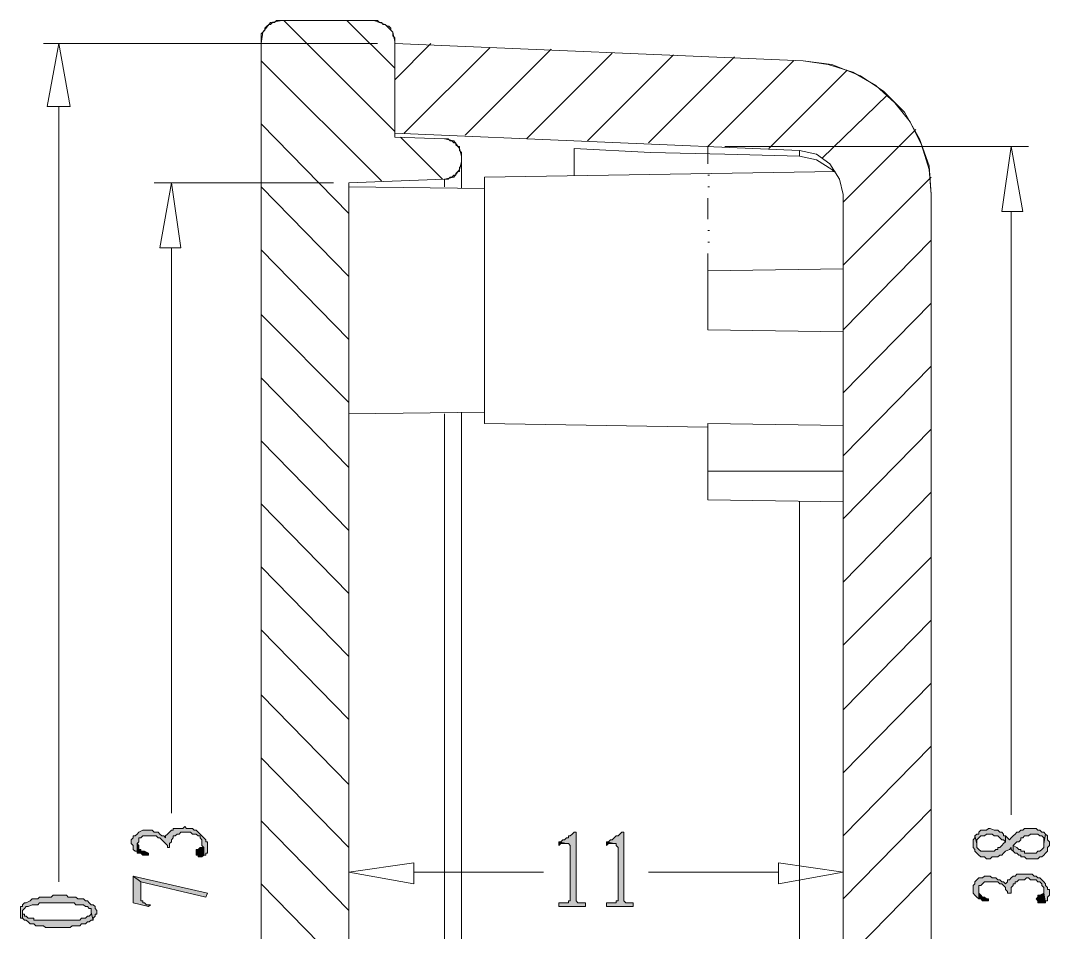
# Model space of a CAD drawing. Header units: millimetres. Extents: x 15 to 196, y 29 to 258.
# Drawn here: x 14.72 to 37.54, y 95.52 to 115.74 of the extents above; entities that cross this region are included whole.
import ezdxf

# ---------------------------------------------------------------- set-up
doc = ezdxf.new("R2010")
doc.units = ezdxf.units.MM

msp = doc.modelspace()

# ---------------------------------------------------------------- hatches: boundary and pattern name
at = {"true_color": 0xdda500}
h = msp.add_hatch(color=42, dxfattribs=at)
h.dxf.hatch_style = 2
h.paths.add_polyline_path([(17.179678, 97.533178), (17.179678, 97.490844), (17.222011, 97.448158), (17.222011, 97.405825), (17.222011, 97.363844), (17.264345, 97.321511), (17.306678, 97.321511), (17.306678, 97.279178), (17.306678, 97.490844), (17.349011, 97.533178), (17.349011, 97.575511), (17.349011, 97.617844), (17.391345, 97.617844), (17.433678, 97.659825), (17.476011, 97.659825), (17.518345, 97.659825), (17.560678, 97.659825), (17.603011, 97.659825), (17.645345, 97.659825), (17.687678, 97.659825), (17.730011, 97.659825), (17.772345, 97.617844), (17.814678, 97.617844), (17.857011, 97.575511), (17.899345, 97.533178), (17.941678, 97.490844), (17.984011, 97.448158), (17.984011, 97.405825), (18.026345, 97.405825), (18.026345, 97.448158), (18.026345, 97.490844), (18.068678, 97.533178), (18.068678, 97.575511), (18.111011, 97.617844), (18.111011, 97.659825), (18.153345, 97.659825), (18.195678, 97.702158), (18.238011, 97.702158), (18.280345, 97.744844), (18.322678, 97.744844), (18.407345, 97.744844), (18.449678, 97.744844), (18.492011, 97.744844), (18.534345, 97.702158), (18.576678, 97.702158), (18.619011, 97.702158), (18.661345, 97.659825), (18.703678, 97.659825), (18.703678, 97.617844), (18.746011, 97.575511), (18.746011, 97.533178), (18.746011, 97.448158), (18.788345, 97.405825), (18.788345, 97.236844), (18.830678, 97.236844), (18.830678, 97.279178), (18.873011, 97.279178), (18.873011, 97.321511), (18.873011, 97.363844), (18.873011, 97.405825), (18.873011, 97.448158), (18.873011, 97.490844), (18.873011, 97.533178), (18.830678, 97.533178), (18.830678, 97.575511), (18.788345, 97.617844), (18.746011, 97.659825), (18.703678, 97.702158), (18.661345, 97.744844), (18.619011, 97.787178), (18.576678, 97.787178), (18.534345, 97.829511), (18.492011, 97.829511), (18.449678, 97.829511), (18.407345, 97.829511), (18.365011, 97.871844), (18.322678, 97.829511), (18.238011, 97.829511), (18.195678, 97.829511), (18.153345, 97.829511), (18.111011, 97.829511), (18.111011, 97.787178), (18.068678, 97.787178), (18.026345, 97.744844), (17.984011, 97.702158), (17.941678, 97.659825), (17.941678, 97.617844), (17.899345, 97.659825), (17.857011, 97.659825), (17.814678, 97.702158), (17.772345, 97.744844), (17.730011, 97.744844), (17.687678, 97.744844), (17.645345, 97.787178), (17.603011, 97.787178), (17.560678, 97.787178), (17.518345, 97.787178), (17.476011, 97.787178), (17.433678, 97.787178), (17.349011, 97.744844), (17.306678, 97.702158), (17.264345, 97.659825), (17.222011, 97.659825), (17.222011, 97.617844), (17.179678, 97.575511)])
h = msp.add_hatch(color=42, dxfattribs=at)
h.dxf.hatch_style = 2
h.paths.add_polyline_path([(27.043345, 97.744844), (27.001011, 97.744844), (26.958678, 97.702158), (26.916345, 97.659825), (26.874011, 97.659825), (26.874011, 97.617844), (26.831678, 97.617844), (26.789345, 97.575511), (26.747011, 97.575511), (26.704678, 97.533178), (26.662345, 97.533178), (26.831678, 97.490844), (26.874011, 97.490844), (26.916345, 97.448158), (26.916345, 97.405825), (26.916345, 97.363844), (26.916345, 96.263178), (26.916345, 96.220844), (26.874011, 96.220844), (26.874011, 96.178511), (26.831678, 96.178511), (26.789345, 96.178511), (26.747011, 96.178511), (26.662345, 96.178511), (26.662345, 96.093492), (27.255011, 96.093492), (27.255011, 96.178511), (27.212678, 96.178511), (27.170345, 96.178511), (27.128011, 96.178511), (27.085678, 96.178511), (27.043345, 96.220844), (27.043345, 96.263178)])
h = msp.add_hatch(color=42, dxfattribs=at)
h.dxf.hatch_style = 2
h.paths.add_polyline_path([(28.101678, 97.744844), (28.059345, 97.744844), (28.017011, 97.702158), (27.974678, 97.659825), (27.932345, 97.659825), (27.890011, 97.617844), (27.847678, 97.575511), (27.805345, 97.575511), (27.763011, 97.533178), (27.720678, 97.533178), (27.890011, 97.490844), (27.932345, 97.490844), (27.932345, 97.448158), (27.974678, 97.405825), (27.974678, 97.363844), (27.974678, 96.263178), (27.974678, 96.220844), (27.932345, 96.220844), (27.932345, 96.178511), (27.890011, 96.178511), (27.847678, 96.178511), (27.805345, 96.178511), (27.720678, 96.178511), (27.720678, 96.093492), (28.313345, 96.093492), (28.313345, 96.178511), (28.271011, 96.178511), (28.228678, 96.178511), (28.186345, 96.178511), (28.144011, 96.178511), (28.101678, 96.220844), (28.101678, 96.263178)])
h = msp.add_hatch(color=42, dxfattribs=at)
h.dxf.hatch_style = 2
h.paths.add_polyline_path([(35.848572, 97.490844), (35.848572, 97.448158), (35.848572, 97.405825), (35.890906, 97.363844), (35.890906, 97.321511), (35.933239, 97.279178), (35.975572, 97.236844), (36.017906, 97.194511), (36.060239, 97.194511), (36.102572, 97.194511), (36.144906, 97.151825), (36.187239, 97.151825), (36.229572, 97.151825), (36.271906, 97.194511), (36.356572, 97.194511), (36.398906, 97.194511), (36.441239, 97.236844), (36.483572, 97.236844), (36.525906, 97.279178), (36.568239, 97.321511), (36.652906, 97.363844), (36.695239, 97.405825), (36.695239, 97.363844), (36.737572, 97.321511), (36.737572, 97.448158), (36.779906, 97.490844), (36.822239, 97.533178), (36.864572, 97.533178), (36.906906, 97.575511), (36.906906, 97.617844), (36.949239, 97.617844), (36.991572, 97.659825), (37.033906, 97.659825), (37.076239, 97.659825), (37.118572, 97.702158), (37.160906, 97.702158), (37.203239, 97.702158), (37.245572, 97.702158), (37.287906, 97.702158), (37.330239, 97.659825), (37.372572, 97.659825), (37.414906, 97.617844), (37.414906, 97.575511), (37.414906, 97.533178), (37.414906, 97.490844), (37.457239, 97.702158), (37.414906, 97.744844), (37.372572, 97.744844), (37.330239, 97.787178), (37.287906, 97.787178), (37.245572, 97.829511), (37.203239, 97.829511), (37.160906, 97.829511), (37.118572, 97.829511), (37.076239, 97.829511), (37.033906, 97.829511), (36.991572, 97.829511), (36.949239, 97.787178), (36.906906, 97.787178), (36.864572, 97.744844), (36.822239, 97.744844), (36.779906, 97.702158), (36.737572, 97.659825), (36.695239, 97.617844), (36.652906, 97.575511), (36.610572, 97.617844), (36.568239, 97.659825), (36.568239, 97.533178), (36.525906, 97.490844), (36.483572, 97.448158), (36.441239, 97.405825), (36.398906, 97.405825), (36.398906, 97.363844), (36.356572, 97.363844), (36.314239, 97.321511), (36.271906, 97.321511), (36.229572, 97.321511), (36.144906, 97.321511), (36.102572, 97.321511), (36.060239, 97.321511), (36.017906, 97.321511), (35.975572, 97.363844), (35.933239, 97.405825), (35.933239, 97.448158), (35.933239, 97.490844), (35.890906, 97.659825), (35.890906, 97.617844), (35.848572, 97.575511), (35.848572, 97.533178)])
h = msp.add_hatch(color=42, dxfattribs=at)
h.dxf.hatch_style = 2
h.paths.add_polyline_path([(35.890906, 97.659825), (35.933239, 97.490844), (35.933239, 97.533178), (35.933239, 97.575511), (35.975572, 97.617844), (36.017906, 97.659825), (36.102572, 97.659825), (36.144906, 97.702158), (36.187239, 97.702158), (36.229572, 97.702158), (36.271906, 97.702158), (36.314239, 97.659825), (36.356572, 97.659825), (36.398906, 97.659825), (36.441239, 97.617844), (36.483572, 97.575511), (36.525906, 97.575511), (36.568239, 97.533178), (36.568239, 97.659825), (36.525906, 97.659825), (36.525906, 97.702158), (36.483572, 97.744844), (36.441239, 97.744844), (36.398906, 97.787178), (36.356572, 97.787178), (36.314239, 97.787178), (36.229572, 97.829511), (36.187239, 97.829511), (36.144906, 97.787178), (36.060239, 97.787178), (36.017906, 97.787178), (35.975572, 97.744844), (35.975572, 97.702158), (35.933239, 97.702158)])
h = msp.add_hatch(color=42, dxfattribs=at)
h.dxf.hatch_style = 2
h.paths.add_polyline_path([(36.737572, 97.321511), (36.779906, 97.279178), (36.822239, 97.279178), (36.864572, 97.236844), (36.906906, 97.236844), (36.906906, 97.194511), (36.991572, 97.194511), (37.033906, 97.151825), (37.076239, 97.151825), (37.118572, 97.151825), (37.160906, 97.151825), (37.203239, 97.151825), (37.245572, 97.151825), (37.287906, 97.151825), (37.330239, 97.194511), (37.372572, 97.194511), (37.414906, 97.236844), (37.457239, 97.279178), (37.499572, 97.321511), (37.499572, 97.363844), (37.499572, 97.405825), (37.541906, 97.448158), (37.541906, 97.490844), (37.541906, 97.533178), (37.499572, 97.575511), (37.499572, 97.617844), (37.499572, 97.659825), (37.457239, 97.702158), (37.414906, 97.490844), (37.414906, 97.448158), (37.414906, 97.405825), (37.372572, 97.363844), (37.330239, 97.321511), (37.287906, 97.321511), (37.245572, 97.279178), (37.203239, 97.279178), (37.118572, 97.279178), (37.076239, 97.279178), (36.991572, 97.279178), (36.991572, 97.321511), (36.949239, 97.321511), (36.906906, 97.321511), (36.906906, 97.363844), (36.864572, 97.363844), (36.822239, 97.405825), (36.737572, 97.448158)])
h = msp.add_hatch(color=42, dxfattribs=at)
h.dxf.hatch_style = 2
h.paths.add_polyline_path([(17.306678, 97.279178), (17.349011, 97.279178), (17.391345, 97.279178), (17.433678, 97.236844), (17.518345, 97.236844), (17.560678, 97.236844), (17.560678, 97.279178), (17.476011, 97.321511), (17.433678, 97.321511), (17.391345, 97.321511), (17.391345, 97.363844), (17.349011, 97.363844), (17.349011, 97.405825), (17.349011, 97.448158), (17.306678, 97.490844)])
h = msp.add_hatch(color=42, dxfattribs=at)
h.dxf.hatch_style = 2
h.paths.add_polyline_path([(26.662345, 97.533178), (26.662345, 97.448158), (26.704678, 97.490844), (26.747011, 97.490844), (26.789345, 97.490844), (26.831678, 97.490844)])
h = msp.add_hatch(color=42, dxfattribs=at)
h.dxf.hatch_style = 2
h.paths.add_polyline_path([(27.720678, 97.533178), (27.720678, 97.448158), (27.763011, 97.490844), (27.805345, 97.490844), (27.847678, 97.490844), (27.890011, 97.490844)])
h = msp.add_hatch(color=42, dxfattribs=at)
h.dxf.hatch_style = 2
h.paths.add_polyline_path([(18.619011, 97.279178), (18.619011, 97.236844), (18.661345, 97.236844), (18.661345, 97.194511), (18.746011, 97.194511), (18.788345, 97.236844), (18.788345, 97.405825), (18.746011, 97.405825), (18.703678, 97.405825), (18.661345, 97.363844), (18.619011, 97.363844), (18.619011, 97.321511)])
h = msp.add_hatch(color=42, dxfattribs=at)
h.dxf.hatch_style = 2
h.paths.add_polyline_path([(17.222011, 96.771178), (17.222011, 96.178511), (17.560678, 96.093492), (17.603011, 96.136178), (17.518345, 96.136178), (17.476011, 96.178511), (17.433678, 96.178511), (17.433678, 96.220844), (17.391345, 96.220844), (17.391345, 96.263178), (17.391345, 96.305511), (17.391345, 96.643825)])
h = msp.add_hatch(color=42, dxfattribs=at)
h.dxf.hatch_style = 2
h.paths.add_polyline_path([(17.222011, 96.771178), (17.391345, 96.643825), (18.830678, 96.305511), (18.873011, 96.389825)])
h = msp.add_hatch(color=42, dxfattribs=at)
h.dxf.hatch_style = 2
h.paths.add_polyline_path([(35.848572, 96.474844), (35.848572, 96.432511), (35.848572, 96.389825), (35.890906, 96.347492), (35.933239, 96.305511), (35.975572, 96.263178), (35.975572, 96.474844), (35.975572, 96.517178), (35.975572, 96.559511), (36.017906, 96.559511), (36.060239, 96.601492), (36.102572, 96.643825), (36.144906, 96.643825), (36.187239, 96.643825), (36.271906, 96.643825), (36.314239, 96.643825), (36.356572, 96.643825), (36.398906, 96.643825), (36.441239, 96.601492), (36.483572, 96.601492), (36.525906, 96.559511), (36.568239, 96.517178), (36.568239, 96.474844), (36.610572, 96.432511), (36.610572, 96.389825), (36.695239, 96.389825), (36.695239, 96.432511), (36.695239, 96.474844), (36.695239, 96.517178), (36.737572, 96.559511), (36.737572, 96.601492), (36.779906, 96.601492), (36.779906, 96.643825), (36.822239, 96.643825), (36.864572, 96.686511), (36.906906, 96.686511), (36.949239, 96.686511), (36.991572, 96.686511), (37.033906, 96.728844), (37.076239, 96.728844), (37.118572, 96.686511), (37.203239, 96.686511), (37.245572, 96.686511), (37.287906, 96.643825), (37.330239, 96.643825), (37.372572, 96.601492), (37.372572, 96.559511), (37.414906, 96.517178), (37.414906, 96.474844), (37.414906, 96.432511), (37.414906, 96.389825), (37.457239, 96.178511), (37.457239, 96.220844), (37.499572, 96.220844), (37.499572, 96.263178), (37.499572, 96.305511), (37.541906, 96.347492), (37.541906, 96.389825), (37.541906, 96.432511), (37.541906, 96.474844), (37.499572, 96.474844), (37.499572, 96.517178), (37.457239, 96.559511), (37.457239, 96.601492), (37.414906, 96.643825), (37.372572, 96.686511), (37.330239, 96.728844), (37.287906, 96.728844), (37.245572, 96.771178), (37.203239, 96.771178), (37.160906, 96.813511), (37.118572, 96.813511), (37.076239, 96.813511), (37.033906, 96.813511), (36.949239, 96.813511), (36.906906, 96.813511), (36.864572, 96.813511), (36.822239, 96.813511), (36.779906, 96.771178), (36.737572, 96.771178), (36.695239, 96.728844), (36.652906, 96.686511), (36.610572, 96.686511), (36.610572, 96.643825), (36.568239, 96.601492), (36.525906, 96.643825), (36.483572, 96.643825), (36.441239, 96.686511), (36.398906, 96.686511), (36.356572, 96.728844), (36.314239, 96.728844), (36.271906, 96.728844), (36.229572, 96.771178), (36.187239, 96.771178), (36.144906, 96.771178), (36.102572, 96.771178), (36.060239, 96.728844), (36.017906, 96.728844), (35.975572, 96.728844), (35.933239, 96.686511), (35.890906, 96.643825), (35.890906, 96.601492), (35.848572, 96.559511), (35.848572, 96.517178)])
h = msp.add_hatch(color=42, dxfattribs=at)
h.dxf.hatch_style = 2
h.paths.add_polyline_path([(14.724345, 95.966844), (14.724345, 95.924511), (14.724345, 95.882178), (14.724345, 95.839492), (14.766678, 95.839492), (14.766678, 95.966844), (14.766678, 96.009178), (14.809011, 96.051511), (14.851345, 96.093492), (14.893678, 96.093492), (14.978345, 96.136178), (15.020678, 96.136178), (15.063011, 96.136178), (15.105345, 96.136178), (15.147678, 96.178511), (15.190011, 96.178511), (15.274678, 96.178511), (15.317011, 96.178511), (15.359345, 96.178511), (15.444011, 96.178511), (15.486345, 96.178511), (15.528678, 96.178511), (15.571011, 96.178511), (15.613345, 96.178511), (15.698011, 96.178511), (15.740345, 96.178511), (15.825011, 96.178511), (15.867345, 96.178511), (15.909678, 96.178511), (15.952011, 96.136178), (15.994345, 96.136178), (16.036678, 96.136178), (16.079011, 96.136178), (16.121345, 96.136178), (16.163678, 96.093492), (16.206011, 96.093492), (16.248345, 96.051511), (16.290678, 96.051511), (16.290678, 96.009178), (16.290678, 95.966844), (16.333011, 95.797158), (16.333011, 95.839492), (16.375345, 95.882178), (16.375345, 95.924511), (16.417678, 95.924511), (16.417678, 95.966844), (16.417678, 96.009178), (16.375345, 96.051511), (16.375345, 96.093492), (16.333011, 96.136178), (16.290678, 96.136178), (16.248345, 96.178511), (16.206011, 96.220844), (16.163678, 96.220844), (16.121345, 96.263178), (16.079011, 96.263178), (16.036678, 96.263178), (15.994345, 96.263178), (15.952011, 96.305511), (15.909678, 96.305511), (15.867345, 96.305511), (15.825011, 96.305511), (15.782678, 96.305511), (15.740345, 96.347492), (15.655678, 96.347492), (15.613345, 96.347492), (15.528678, 96.347492), (15.444011, 96.347492), (15.401678, 96.305511), (15.359345, 96.305511), (15.274678, 96.305511), (15.232345, 96.305511), (15.190011, 96.305511), (15.147678, 96.305511), (15.105345, 96.263178), (15.063011, 96.263178), (15.020678, 96.263178), (14.978345, 96.263178), (14.936011, 96.220844), (14.851345, 96.178511), (14.809011, 96.178511), (14.766678, 96.136178), (14.766678, 96.093492), (14.724345, 96.093492), (14.724345, 96.051511), (14.724345, 96.009178)])
h = msp.add_hatch(color=42, dxfattribs=at)
h.dxf.hatch_style = 2
h.paths.add_polyline_path([(35.975572, 96.263178), (36.017906, 96.263178), (36.060239, 96.220844), (36.102572, 96.220844), (36.144906, 96.220844), (36.187239, 96.220844), (36.187239, 96.263178), (36.144906, 96.263178), (36.102572, 96.305511), (36.060239, 96.305511), (36.017906, 96.347492), (35.975572, 96.389825), (35.975572, 96.432511), (35.975572, 96.474844)])
h = msp.add_hatch(color=42, dxfattribs=at)
h.dxf.hatch_style = 2
h.paths.add_polyline_path([(37.245572, 96.263178), (37.287906, 96.220844), (37.287906, 96.178511), (37.330239, 96.178511), (37.372572, 96.178511), (37.414906, 96.178511), (37.457239, 96.178511), (37.414906, 96.389825), (37.330239, 96.347492), (37.287906, 96.347492), (37.287906, 96.305511)])
h = msp.add_hatch(color=42, dxfattribs=at)
h.dxf.hatch_style = 2
h.paths.add_polyline_path([(14.766678, 95.839492), (14.809011, 95.797158), (14.851345, 95.797158), (14.893678, 95.755178), (14.936011, 95.712844), (14.978345, 95.712844), (15.020678, 95.712844), (15.063011, 95.670511), (15.105345, 95.670511), (15.190011, 95.670511), (15.232345, 95.670511), (15.274678, 95.628178), (15.317011, 95.628178), (15.359345, 95.628178), (15.444011, 95.628178), (15.486345, 95.628178), (15.528678, 95.628178), (15.613345, 95.628178), (15.655678, 95.628178), (15.698011, 95.628178), (15.782678, 95.628178), (15.825011, 95.628178), (15.867345, 95.670511), (15.909678, 95.670511), (15.952011, 95.670511), (15.994345, 95.670511), (16.036678, 95.670511), (16.079011, 95.712844), (16.121345, 95.712844), (16.163678, 95.712844), (16.206011, 95.755178), (16.248345, 95.755178), (16.290678, 95.797158), (16.333011, 95.797158), (16.290678, 95.966844), (16.290678, 95.924511), (16.248345, 95.882178), (16.206011, 95.882178), (16.163678, 95.839492), (16.121345, 95.839492), (16.079011, 95.839492), (16.036678, 95.797158), (15.994345, 95.797158), (15.952011, 95.797158), (15.909678, 95.797158), (15.867345, 95.797158), (15.782678, 95.797158), (15.740345, 95.797158), (15.698011, 95.797158), (15.613345, 95.797158), (15.528678, 95.797158), (15.486345, 95.797158), (15.444011, 95.797158), (15.359345, 95.797158), (15.317011, 95.797158), (15.274678, 95.797158), (15.232345, 95.797158), (15.147678, 95.797158), (15.105345, 95.797158), (15.063011, 95.797158), (15.020678, 95.797158), (15.020678, 95.839492), (14.978345, 95.839492), (14.893678, 95.839492), (14.851345, 95.882178), (14.809011, 95.882178), (14.809011, 95.924511), (14.766678, 95.924511), (14.766678, 95.966844)])

# ---------------------------------------------------------------- linework, layer by layer
at = {"color": 7, "lineweight": 0}
for points in [[(20.524011, 115.736511), (20.270011, 115.693825), (20.100678, 115.482511), (20.058345, 115.228511)], [(22.556011, 115.736511), (20.524011, 115.736511), (20.481678, 115.736511), (20.439345, 115.736511), (20.397011, 115.736511), (20.354678, 115.693825), (20.312345, 115.693825), (20.270011, 115.651492), (20.227678, 115.651492), (20.185345, 115.609511), (20.143011, 115.567178), (20.143011, 115.524844), (20.100678, 115.482511), (20.058345, 115.439825), (20.058345, 115.397492), (20.058345, 115.355511), (20.058345, 115.313178), (20.058345, 115.228511), (20.058345, 75.519492)], [(22.556011, 115.736511), (20.524011, 115.736511)], [(23.021678, 115.270844), (22.979345, 115.482511), (22.810011, 115.651492), (22.556011, 115.736511)], [(22.556011, 115.736511), (22.598345, 115.736511), (22.640678, 115.736511), (22.683011, 115.693825), (22.725345, 115.693825), (22.767678, 115.651492), (22.810011, 115.651492), (22.852345, 115.609511), (22.894678, 115.609511), (22.937011, 115.567178), (22.937011, 115.524844), (22.979345, 115.482511), (22.979345, 115.439825), (22.979345, 115.397492), (23.021678, 115.355511), (23.021678, 115.313178), (23.021678, 115.270844)], [(23.021678, 115.270844), (23.021678, 113.154178)], [(24.122345, 113.111844), (23.021678, 113.154178), (23.021678, 115.270844)], [(20.058345, 115.228511), (20.058345, 75.519492)], [(23.021678, 115.228511), (32.081011, 114.847158)], [(32.081011, 114.847158), (23.021678, 115.228511), (23.021678, 113.238844), (31.996345, 112.857844), (32.377345, 112.772825), (32.673678, 112.561511), (32.885345, 112.222492), (32.970011, 111.884178), (32.970011, 78.863825)], [(34.917345, 111.884178), (34.875011, 112.518825), (34.663345, 113.111844), (34.324678, 113.704511), (33.859011, 114.170178), (33.351011, 114.508844), (32.716011, 114.762844), (32.081011, 114.847158)], [(32.081011, 114.847158), (32.631345, 114.762844), (33.181678, 114.593158), (33.689678, 114.297178), (34.113011, 113.916178), (34.451678, 113.492844), (34.705678, 112.984844), (34.875011, 112.434511), (34.917345, 111.884178)], [(23.021678, 113.238844), (31.996345, 112.857844)], [(23.021678, 113.154178), (24.122345, 113.111844)], [(24.503345, 112.730492), (24.461011, 112.900178), (24.334011, 113.069511), (24.122345, 113.111844)], [(24.122345, 113.111844), (24.164678, 113.111844), (24.207011, 113.111844), (24.249345, 113.069511), (24.291678, 113.069511), (24.334011, 113.026825), (24.376345, 113.026825), (24.376345, 112.984844), (24.418678, 112.942511), (24.461011, 112.942511), (24.461011, 112.900178), (24.461011, 112.857844), (24.503345, 112.815511), (24.503345, 112.772825), (24.503345, 112.730492)], [(24.122345, 78.525158), (22.005678, 78.610178), (22.005678, 112.138178), (24.122345, 112.222492), (24.164678, 112.222492), (24.207011, 112.222492), (24.249345, 112.264825), (24.291678, 112.264825), (24.334011, 112.307511), (24.376345, 112.307511), (24.376345, 112.349844), (24.418678, 112.392178), (24.461011, 112.392178), (24.461011, 112.434511), (24.461011, 112.476492), (24.503345, 112.518825), (24.503345, 112.561511), (24.503345, 112.603844), (24.503345, 112.730492)], [(24.503345, 112.730492), (24.503345, 112.603844)], [(31.996345, 112.730492), (30.345345, 112.772825), (28.694345, 112.815511), (27.001011, 112.900178)], [(27.001011, 112.307511), (27.001011, 112.900178)], [(31.996345, 112.730492), (31.996345, 112.857844)], [(32.970011, 111.884178), (32.885345, 112.222492), (32.673678, 112.561511), (32.377345, 112.772825), (31.996345, 112.857844)], [(32.716011, 112.434511), (32.377345, 112.646178), (31.996345, 112.730492)], [(24.122345, 112.222492), (24.334011, 112.264825), (24.461011, 112.434511), (24.503345, 112.603844)], [(24.503345, 112.011178), (24.503345, 112.561511)], [(25.011345, 112.264825), (32.800678, 112.392178)], [(25.011345, 106.804178), (25.011345, 112.264825)], [(32.758345, 112.392178), (32.716011, 112.434511)], [(24.122345, 112.222492), (22.005678, 112.138178)], [(22.005678, 112.138178), (22.005678, 78.610178)], [(22.005678, 112.053511), (25.011345, 112.011178)], [(24.122345, 112.222492), (24.122345, 112.053511)], [(23.021678, 75.519492), (32.081011, 75.900492), (32.631345, 75.985511), (33.181678, 76.154492), (33.689678, 76.450825), (34.113011, 76.831825), (34.451678, 77.255158), (34.705678, 77.763158), (34.875011, 78.313492), (34.917345, 78.863825), (34.917345, 111.884178)], [(32.970011, 111.884178), (32.970011, 78.863825)], [(34.917345, 111.884178), (34.917345, 78.863825)], [(29.964345, 110.190844), (32.970011, 110.233178)], [(29.964345, 108.878511), (29.964345, 110.190844)], [(29.964345, 108.878511), (32.970011, 108.836178)], [(22.005678, 107.015844), (25.011345, 107.058178)], [(24.122345, 107.015844), (24.122345, 78.525158)], [(24.503345, 107.058178), (24.503345, 78.059492)], [(25.011345, 106.804178), (29.964345, 106.719511)], [(32.970011, 106.761844), (29.964345, 106.804178)], [(29.964345, 105.110492), (29.964345, 106.804178)], [(32.970011, 105.745844), (29.964345, 105.745844)], [(29.964345, 105.110492), (32.970011, 105.068158)], [(31.996345, 87.457492), (31.996345, 105.068158)]]:
    msp.add_lwpolyline(points, dxfattribs=at)
at = {"color": 40, "lineweight": 0, "true_color": 0xffbf00}
for points in [[(23.021678, 113.280825), (20.566345, 115.736511)], [(23.021678, 114.678178), (21.963345, 115.736511)], [(23.826011, 115.228511), (23.021678, 114.424178)], [(25.138345, 115.143492), (23.233345, 113.238844)], [(26.493011, 115.101511), (24.588011, 113.196511)], [(27.847678, 115.016844), (25.942678, 113.111844)], [(22.725345, 112.180511), (20.058345, 114.847158)], [(29.202345, 114.974511), (27.297345, 113.069511)], [(30.557011, 114.932178), (28.652011, 113.026825)], [(31.869345, 114.847158), (29.964345, 112.942511)], [(33.054678, 114.635492), (31.319011, 112.900178)], [(33.943678, 114.085158), (32.504345, 112.688511)], [(22.005678, 111.460492), (20.058345, 113.450511)], [(34.578678, 113.323158), (32.970011, 111.714492)], [(24.080011, 112.222492), (23.148678, 113.154178)], [(34.917345, 112.264825), (32.970011, 110.317844)], [(22.005678, 110.063844), (20.058345, 112.053511)], [(34.917345, 110.868178), (32.970011, 108.878511)], [(22.005678, 108.666844), (20.058345, 110.656158)], [(34.917345, 109.471178), (32.970011, 107.481158)], [(22.005678, 107.269844), (20.058345, 109.217178)], [(34.917345, 108.074178), (32.970011, 106.084511)], [(22.005678, 105.830511), (20.058345, 107.820178)], [(34.917345, 106.676825), (32.970011, 104.687511)], [(22.005678, 104.433511), (20.058345, 106.422825)], [(34.917345, 105.280178), (32.970011, 103.290511)], [(22.005678, 103.036511), (20.058345, 105.026178)], [(34.917345, 103.840844), (32.970011, 101.893158)], [(22.005678, 101.639158), (20.058345, 103.629178)], [(22.005678, 100.242511), (20.058345, 102.232178)], [(34.917345, 102.443492), (32.970011, 100.454178)], [(34.917345, 101.046844), (32.970011, 99.057178)], [(22.005678, 98.803178), (20.058345, 100.792844)], [(34.917345, 99.649844), (32.970011, 97.659825)], [(22.005678, 97.405825), (20.058345, 99.395844)], [(34.917345, 98.252844), (32.970011, 96.263178)], [(22.005678, 96.009178), (20.058345, 97.998844)], [(34.917345, 96.855492), (32.970011, 94.866178)], [(22.005678, 94.612178), (20.058345, 96.601492)]]:
    msp.add_lwpolyline(points, dxfattribs=at)
at = {"color": 131, "lineweight": 0, "true_color": 0x7fffff}
for points in [[(22.640678, 115.228511), (15.232345, 115.228511)], [(30.345345, 112.942511), (37.076239, 112.942511)], [(21.667011, 112.138178), (17.687678, 112.138178)], [(22.005678, 98.464158), (22.005678, 96.474844)], [(32.970011, 97.321511), (32.970011, 96.474844)]]:
    msp.add_lwpolyline(points, dxfattribs=at)
at = {"color": 3, "lineweight": 0, "true_color": 0x00ff00}
for points in [[(15.317011, 113.831158), (15.571011, 115.228511), (15.825011, 113.831158)], [(36.483572, 111.503178), (36.695239, 112.942511), (36.949239, 111.503178)], [(17.814678, 110.698844), (18.068678, 112.138178), (18.280345, 110.698844)], [(23.445011, 96.601492), (22.005678, 96.855492), (23.445011, 97.067511)], [(31.530678, 97.067511), (32.970011, 96.855492), (31.530678, 96.601492)]]:
    msp.add_lwpolyline(points, close=True, dxfattribs=at)
for points in [[(15.571011, 113.831158), (15.571011, 96.643825)], [(36.695239, 111.503178), (36.695239, 98.125844)], [(18.068678, 110.698844), (18.068678, 98.168178)], [(23.445011, 96.855492), (26.323678, 96.855492)], [(31.530678, 96.855492), (28.652011, 96.855492)]]:
    msp.add_lwpolyline(points, dxfattribs=at)
at = {"color": 2, "lineweight": 0, "true_color": 0xffff00}
for points in [[(29.964345, 112.942511), (29.964345, 112.561511)], [(29.964345, 112.307511), (30.006678, 112.307511)], [(29.964345, 112.053511), (30.006678, 112.053511)], [(29.964345, 111.799511), (29.964345, 111.333844)], [(29.964345, 111.079844), (30.006678, 111.079844)], [(29.964345, 110.825844), (30.006678, 110.825844)], [(29.964345, 110.571844), (29.964345, 110.190844)]]:
    msp.add_lwpolyline(points, dxfattribs=at)
at = {"color": 42, "lineweight": 0, "true_color": 0xdda500}
for points in [[(17.179678, 97.533178), (17.179678, 97.490844), (17.222011, 97.448158), (17.222011, 97.405825), (17.222011, 97.363844), (17.264345, 97.321511), (17.306678, 97.321511), (17.306678, 97.279178), (17.306678, 97.490844), (17.349011, 97.533178), (17.349011, 97.575511), (17.349011, 97.617844), (17.391345, 97.617844), (17.433678, 97.659825), (17.476011, 97.659825), (17.518345, 97.659825), (17.560678, 97.659825), (17.603011, 97.659825), (17.645345, 97.659825), (17.687678, 97.659825), (17.730011, 97.659825), (17.772345, 97.617844), (17.814678, 97.617844), (17.857011, 97.575511), (17.899345, 97.533178), (17.941678, 97.490844), (17.984011, 97.448158), (17.984011, 97.405825), (18.026345, 97.405825), (18.026345, 97.448158), (18.026345, 97.490844), (18.068678, 97.533178), (18.068678, 97.575511), (18.111011, 97.617844), (18.111011, 97.659825), (18.153345, 97.659825), (18.195678, 97.702158), (18.238011, 97.702158), (18.280345, 97.744844), (18.322678, 97.744844), (18.407345, 97.744844), (18.449678, 97.744844), (18.492011, 97.744844), (18.534345, 97.702158), (18.576678, 97.702158), (18.619011, 97.702158), (18.661345, 97.659825), (18.703678, 97.659825), (18.703678, 97.617844), (18.746011, 97.575511), (18.746011, 97.533178), (18.746011, 97.448158), (18.788345, 97.405825), (18.788345, 97.236844), (18.830678, 97.236844), (18.830678, 97.279178), (18.873011, 97.279178), (18.873011, 97.321511), (18.873011, 97.363844), (18.873011, 97.405825), (18.873011, 97.448158), (18.873011, 97.490844), (18.873011, 97.533178), (18.830678, 97.533178), (18.830678, 97.575511), (18.788345, 97.617844), (18.746011, 97.659825), (18.703678, 97.702158), (18.661345, 97.744844), (18.619011, 97.787178), (18.576678, 97.787178), (18.534345, 97.829511), (18.492011, 97.829511), (18.449678, 97.829511), (18.407345, 97.829511), (18.365011, 97.871844), (18.322678, 97.829511), (18.238011, 97.829511), (18.195678, 97.829511), (18.153345, 97.829511), (18.111011, 97.829511), (18.111011, 97.787178), (18.068678, 97.787178), (18.026345, 97.744844), (17.984011, 97.702158), (17.941678, 97.659825), (17.941678, 97.617844), (17.899345, 97.659825), (17.857011, 97.659825), (17.814678, 97.702158), (17.772345, 97.744844), (17.730011, 97.744844), (17.687678, 97.744844), (17.645345, 97.787178), (17.603011, 97.787178), (17.560678, 97.787178), (17.518345, 97.787178), (17.476011, 97.787178), (17.433678, 97.787178), (17.349011, 97.744844), (17.306678, 97.702158), (17.264345, 97.659825), (17.222011, 97.659825), (17.222011, 97.617844), (17.179678, 97.575511)], [(27.043345, 97.744844), (27.001011, 97.744844), (26.958678, 97.702158), (26.916345, 97.659825), (26.874011, 97.659825), (26.874011, 97.617844), (26.831678, 97.617844), (26.789345, 97.575511), (26.747011, 97.575511), (26.704678, 97.533178), (26.662345, 97.533178), (26.831678, 97.490844), (26.874011, 97.490844), (26.916345, 97.448158), (26.916345, 97.405825), (26.916345, 97.363844), (26.916345, 96.263178), (26.916345, 96.220844), (26.874011, 96.220844), (26.874011, 96.178511), (26.831678, 96.178511), (26.789345, 96.178511), (26.747011, 96.178511), (26.662345, 96.178511), (26.662345, 96.093492), (27.255011, 96.093492), (27.255011, 96.178511), (27.212678, 96.178511), (27.170345, 96.178511), (27.128011, 96.178511), (27.085678, 96.178511), (27.043345, 96.220844), (27.043345, 96.263178)], [(28.101678, 97.744844), (28.059345, 97.744844), (28.017011, 97.702158), (27.974678, 97.659825), (27.932345, 97.659825), (27.890011, 97.617844), (27.847678, 97.575511), (27.805345, 97.575511), (27.763011, 97.533178), (27.720678, 97.533178), (27.890011, 97.490844), (27.932345, 97.490844), (27.932345, 97.448158), (27.974678, 97.405825), (27.974678, 97.363844), (27.974678, 96.263178), (27.974678, 96.220844), (27.932345, 96.220844), (27.932345, 96.178511), (27.890011, 96.178511), (27.847678, 96.178511), (27.805345, 96.178511), (27.720678, 96.178511), (27.720678, 96.093492), (28.313345, 96.093492), (28.313345, 96.178511), (28.271011, 96.178511), (28.228678, 96.178511), (28.186345, 96.178511), (28.144011, 96.178511), (28.101678, 96.220844), (28.101678, 96.263178)], [(35.848572, 97.490844), (35.848572, 97.448158), (35.848572, 97.405825), (35.890906, 97.363844), (35.890906, 97.321511), (35.933239, 97.279178), (35.975572, 97.236844), (36.017906, 97.194511), (36.060239, 97.194511), (36.102572, 97.194511), (36.144906, 97.151825), (36.187239, 97.151825), (36.229572, 97.151825), (36.271906, 97.194511), (36.356572, 97.194511), (36.398906, 97.194511), (36.441239, 97.236844), (36.483572, 97.236844), (36.525906, 97.279178), (36.568239, 97.321511), (36.652906, 97.363844), (36.695239, 97.405825), (36.695239, 97.363844), (36.737572, 97.321511), (36.737572, 97.448158), (36.779906, 97.490844), (36.822239, 97.533178), (36.864572, 97.533178), (36.906906, 97.575511), (36.906906, 97.617844), (36.949239, 97.617844), (36.991572, 97.659825), (37.033906, 97.659825), (37.076239, 97.659825), (37.118572, 97.702158), (37.160906, 97.702158), (37.203239, 97.702158), (37.245572, 97.702158), (37.287906, 97.702158), (37.330239, 97.659825), (37.372572, 97.659825), (37.414906, 97.617844), (37.414906, 97.575511), (37.414906, 97.533178), (37.414906, 97.490844), (37.457239, 97.702158), (37.414906, 97.744844), (37.372572, 97.744844), (37.330239, 97.787178), (37.287906, 97.787178), (37.245572, 97.829511), (37.203239, 97.829511), (37.160906, 97.829511), (37.118572, 97.829511), (37.076239, 97.829511), (37.033906, 97.829511), (36.991572, 97.829511), (36.949239, 97.787178), (36.906906, 97.787178), (36.864572, 97.744844), (36.822239, 97.744844), (36.779906, 97.702158), (36.737572, 97.659825), (36.695239, 97.617844), (36.652906, 97.575511), (36.610572, 97.617844), (36.568239, 97.659825), (36.568239, 97.533178), (36.525906, 97.490844), (36.483572, 97.448158), (36.441239, 97.405825), (36.398906, 97.405825), (36.398906, 97.363844), (36.356572, 97.363844), (36.314239, 97.321511), (36.271906, 97.321511), (36.229572, 97.321511), (36.144906, 97.321511), (36.102572, 97.321511), (36.060239, 97.321511), (36.017906, 97.321511), (35.975572, 97.363844), (35.933239, 97.405825), (35.933239, 97.448158), (35.933239, 97.490844), (35.890906, 97.659825), (35.890906, 97.617844), (35.848572, 97.575511), (35.848572, 97.533178)], [(35.890906, 97.659825), (35.933239, 97.490844), (35.933239, 97.533178), (35.933239, 97.575511), (35.975572, 97.617844), (36.017906, 97.659825), (36.102572, 97.659825), (36.144906, 97.702158), (36.187239, 97.702158), (36.229572, 97.702158), (36.271906, 97.702158), (36.314239, 97.659825), (36.356572, 97.659825), (36.398906, 97.659825), (36.441239, 97.617844), (36.483572, 97.575511), (36.525906, 97.575511), (36.568239, 97.533178), (36.568239, 97.659825), (36.525906, 97.659825), (36.525906, 97.702158), (36.483572, 97.744844), (36.441239, 97.744844), (36.398906, 97.787178), (36.356572, 97.787178), (36.314239, 97.787178), (36.229572, 97.829511), (36.187239, 97.829511), (36.144906, 97.787178), (36.060239, 97.787178), (36.017906, 97.787178), (35.975572, 97.744844), (35.975572, 97.702158), (35.933239, 97.702158)], [(36.737572, 97.321511), (36.779906, 97.279178), (36.822239, 97.279178), (36.864572, 97.236844), (36.906906, 97.236844), (36.906906, 97.194511), (36.991572, 97.194511), (37.033906, 97.151825), (37.076239, 97.151825), (37.118572, 97.151825), (37.160906, 97.151825), (37.203239, 97.151825), (37.245572, 97.151825), (37.287906, 97.151825), (37.330239, 97.194511), (37.372572, 97.194511), (37.414906, 97.236844), (37.457239, 97.279178), (37.499572, 97.321511), (37.499572, 97.363844), (37.499572, 97.405825), (37.541906, 97.448158), (37.541906, 97.490844), (37.541906, 97.533178), (37.499572, 97.575511), (37.499572, 97.617844), (37.499572, 97.659825), (37.457239, 97.702158), (37.414906, 97.490844), (37.414906, 97.448158), (37.414906, 97.405825), (37.372572, 97.363844), (37.330239, 97.321511), (37.287906, 97.321511), (37.245572, 97.279178), (37.203239, 97.279178), (37.118572, 97.279178), (37.076239, 97.279178), (36.991572, 97.279178), (36.991572, 97.321511), (36.949239, 97.321511), (36.906906, 97.321511), (36.906906, 97.363844), (36.864572, 97.363844), (36.822239, 97.405825), (36.737572, 97.448158)], [(17.306678, 97.279178), (17.349011, 97.279178), (17.391345, 97.279178), (17.433678, 97.236844), (17.518345, 97.236844), (17.560678, 97.236844), (17.560678, 97.279178), (17.476011, 97.321511), (17.433678, 97.321511), (17.391345, 97.321511), (17.391345, 97.363844), (17.349011, 97.363844), (17.349011, 97.405825), (17.349011, 97.448158), (17.306678, 97.490844)], [(26.662345, 97.533178), (26.662345, 97.448158), (26.704678, 97.490844), (26.747011, 97.490844), (26.789345, 97.490844), (26.831678, 97.490844)], [(27.720678, 97.533178), (27.720678, 97.448158), (27.763011, 97.490844), (27.805345, 97.490844), (27.847678, 97.490844), (27.890011, 97.490844)], [(18.619011, 97.279178), (18.619011, 97.236844), (18.661345, 97.236844), (18.661345, 97.194511), (18.746011, 97.194511), (18.788345, 97.236844), (18.788345, 97.405825), (18.746011, 97.405825), (18.703678, 97.405825), (18.661345, 97.363844), (18.619011, 97.363844), (18.619011, 97.321511)], [(17.222011, 96.771178), (17.222011, 96.178511), (17.560678, 96.093492), (17.603011, 96.136178), (17.518345, 96.136178), (17.476011, 96.178511), (17.433678, 96.178511), (17.433678, 96.220844), (17.391345, 96.220844), (17.391345, 96.263178), (17.391345, 96.305511), (17.391345, 96.643825)], [(17.222011, 96.771178), (17.391345, 96.643825), (18.830678, 96.305511), (18.873011, 96.389825)], [(35.848572, 96.474844), (35.848572, 96.432511), (35.848572, 96.389825), (35.890906, 96.347492), (35.933239, 96.305511), (35.975572, 96.263178), (35.975572, 96.474844), (35.975572, 96.517178), (35.975572, 96.559511), (36.017906, 96.559511), (36.060239, 96.601492), (36.102572, 96.643825), (36.144906, 96.643825), (36.187239, 96.643825), (36.271906, 96.643825), (36.314239, 96.643825), (36.356572, 96.643825), (36.398906, 96.643825), (36.441239, 96.601492), (36.483572, 96.601492), (36.525906, 96.559511), (36.568239, 96.517178), (36.568239, 96.474844), (36.610572, 96.432511), (36.610572, 96.389825), (36.695239, 96.389825), (36.695239, 96.432511), (36.695239, 96.474844), (36.695239, 96.517178), (36.737572, 96.559511), (36.737572, 96.601492), (36.779906, 96.601492), (36.779906, 96.643825), (36.822239, 96.643825), (36.864572, 96.686511), (36.906906, 96.686511), (36.949239, 96.686511), (36.991572, 96.686511), (37.033906, 96.728844), (37.076239, 96.728844), (37.118572, 96.686511), (37.203239, 96.686511), (37.245572, 96.686511), (37.287906, 96.643825), (37.330239, 96.643825), (37.372572, 96.601492), (37.372572, 96.559511), (37.414906, 96.517178), (37.414906, 96.474844), (37.414906, 96.432511), (37.414906, 96.389825), (37.457239, 96.178511), (37.457239, 96.220844), (37.499572, 96.220844), (37.499572, 96.263178), (37.499572, 96.305511), (37.541906, 96.347492), (37.541906, 96.389825), (37.541906, 96.432511), (37.541906, 96.474844), (37.499572, 96.474844), (37.499572, 96.517178), (37.457239, 96.559511), (37.457239, 96.601492), (37.414906, 96.643825), (37.372572, 96.686511), (37.330239, 96.728844), (37.287906, 96.728844), (37.245572, 96.771178), (37.203239, 96.771178), (37.160906, 96.813511), (37.118572, 96.813511), (37.076239, 96.813511), (37.033906, 96.813511), (36.949239, 96.813511), (36.906906, 96.813511), (36.864572, 96.813511), (36.822239, 96.813511), (36.779906, 96.771178), (36.737572, 96.771178), (36.695239, 96.728844), (36.652906, 96.686511), (36.610572, 96.686511), (36.610572, 96.643825), (36.568239, 96.601492), (36.525906, 96.643825), (36.483572, 96.643825), (36.441239, 96.686511), (36.398906, 96.686511), (36.356572, 96.728844), (36.314239, 96.728844), (36.271906, 96.728844), (36.229572, 96.771178), (36.187239, 96.771178), (36.144906, 96.771178), (36.102572, 96.771178), (36.060239, 96.728844), (36.017906, 96.728844), (35.975572, 96.728844), (35.933239, 96.686511), (35.890906, 96.643825), (35.890906, 96.601492), (35.848572, 96.559511), (35.848572, 96.517178)], [(14.724345, 95.966844), (14.724345, 95.924511), (14.724345, 95.882178), (14.724345, 95.839492), (14.766678, 95.839492), (14.766678, 95.966844), (14.766678, 96.009178), (14.809011, 96.051511), (14.851345, 96.093492), (14.893678, 96.093492), (14.978345, 96.136178), (15.020678, 96.136178), (15.063011, 96.136178), (15.105345, 96.136178), (15.147678, 96.178511), (15.190011, 96.178511), (15.274678, 96.178511), (15.317011, 96.178511), (15.359345, 96.178511), (15.444011, 96.178511), (15.486345, 96.178511), (15.528678, 96.178511), (15.571011, 96.178511), (15.613345, 96.178511), (15.698011, 96.178511), (15.740345, 96.178511), (15.825011, 96.178511), (15.867345, 96.178511), (15.909678, 96.178511), (15.952011, 96.136178), (15.994345, 96.136178), (16.036678, 96.136178), (16.079011, 96.136178), (16.121345, 96.136178), (16.163678, 96.093492), (16.206011, 96.093492), (16.248345, 96.051511), (16.290678, 96.051511), (16.290678, 96.009178), (16.290678, 95.966844), (16.333011, 95.797158), (16.333011, 95.839492), (16.375345, 95.882178), (16.375345, 95.924511), (16.417678, 95.924511), (16.417678, 95.966844), (16.417678, 96.009178), (16.375345, 96.051511), (16.375345, 96.093492), (16.333011, 96.136178), (16.290678, 96.136178), (16.248345, 96.178511), (16.206011, 96.220844), (16.163678, 96.220844), (16.121345, 96.263178), (16.079011, 96.263178), (16.036678, 96.263178), (15.994345, 96.263178), (15.952011, 96.305511), (15.909678, 96.305511), (15.867345, 96.305511), (15.825011, 96.305511), (15.782678, 96.305511), (15.740345, 96.347492), (15.655678, 96.347492), (15.613345, 96.347492), (15.528678, 96.347492), (15.444011, 96.347492), (15.401678, 96.305511), (15.359345, 96.305511), (15.274678, 96.305511), (15.232345, 96.305511), (15.190011, 96.305511), (15.147678, 96.305511), (15.105345, 96.263178), (15.063011, 96.263178), (15.020678, 96.263178), (14.978345, 96.263178), (14.936011, 96.220844), (14.851345, 96.178511), (14.809011, 96.178511), (14.766678, 96.136178), (14.766678, 96.093492), (14.724345, 96.093492), (14.724345, 96.051511), (14.724345, 96.009178)], [(35.975572, 96.263178), (36.017906, 96.263178), (36.060239, 96.220844), (36.102572, 96.220844), (36.144906, 96.220844), (36.187239, 96.220844), (36.187239, 96.263178), (36.144906, 96.263178), (36.102572, 96.305511), (36.060239, 96.305511), (36.017906, 96.347492), (35.975572, 96.389825), (35.975572, 96.432511), (35.975572, 96.474844)], [(37.245572, 96.263178), (37.287906, 96.220844), (37.287906, 96.178511), (37.330239, 96.178511), (37.372572, 96.178511), (37.414906, 96.178511), (37.457239, 96.178511), (37.414906, 96.389825), (37.330239, 96.347492), (37.287906, 96.347492), (37.287906, 96.305511)], [(14.766678, 95.839492), (14.809011, 95.797158), (14.851345, 95.797158), (14.893678, 95.755178), (14.936011, 95.712844), (14.978345, 95.712844), (15.020678, 95.712844), (15.063011, 95.670511), (15.105345, 95.670511), (15.190011, 95.670511), (15.232345, 95.670511), (15.274678, 95.628178), (15.317011, 95.628178), (15.359345, 95.628178), (15.444011, 95.628178), (15.486345, 95.628178), (15.528678, 95.628178), (15.613345, 95.628178), (15.655678, 95.628178), (15.698011, 95.628178), (15.782678, 95.628178), (15.825011, 95.628178), (15.867345, 95.670511), (15.909678, 95.670511), (15.952011, 95.670511), (15.994345, 95.670511), (16.036678, 95.670511), (16.079011, 95.712844), (16.121345, 95.712844), (16.163678, 95.712844), (16.206011, 95.755178), (16.248345, 95.755178), (16.290678, 95.797158), (16.333011, 95.797158), (16.290678, 95.966844), (16.290678, 95.924511), (16.248345, 95.882178), (16.206011, 95.882178), (16.163678, 95.839492), (16.121345, 95.839492), (16.079011, 95.839492), (16.036678, 95.797158), (15.994345, 95.797158), (15.952011, 95.797158), (15.909678, 95.797158), (15.867345, 95.797158), (15.782678, 95.797158), (15.740345, 95.797158), (15.698011, 95.797158), (15.613345, 95.797158), (15.528678, 95.797158), (15.486345, 95.797158), (15.444011, 95.797158), (15.359345, 95.797158), (15.317011, 95.797158), (15.274678, 95.797158), (15.232345, 95.797158), (15.147678, 95.797158), (15.105345, 95.797158), (15.063011, 95.797158), (15.020678, 95.797158), (15.020678, 95.839492), (14.978345, 95.839492), (14.893678, 95.839492), (14.851345, 95.882178), (14.809011, 95.882178), (14.809011, 95.924511), (14.766678, 95.924511), (14.766678, 95.966844)]]:
    msp.add_lwpolyline(points, close=True, dxfattribs=at)

doc.saveas('drawing.dxf')
